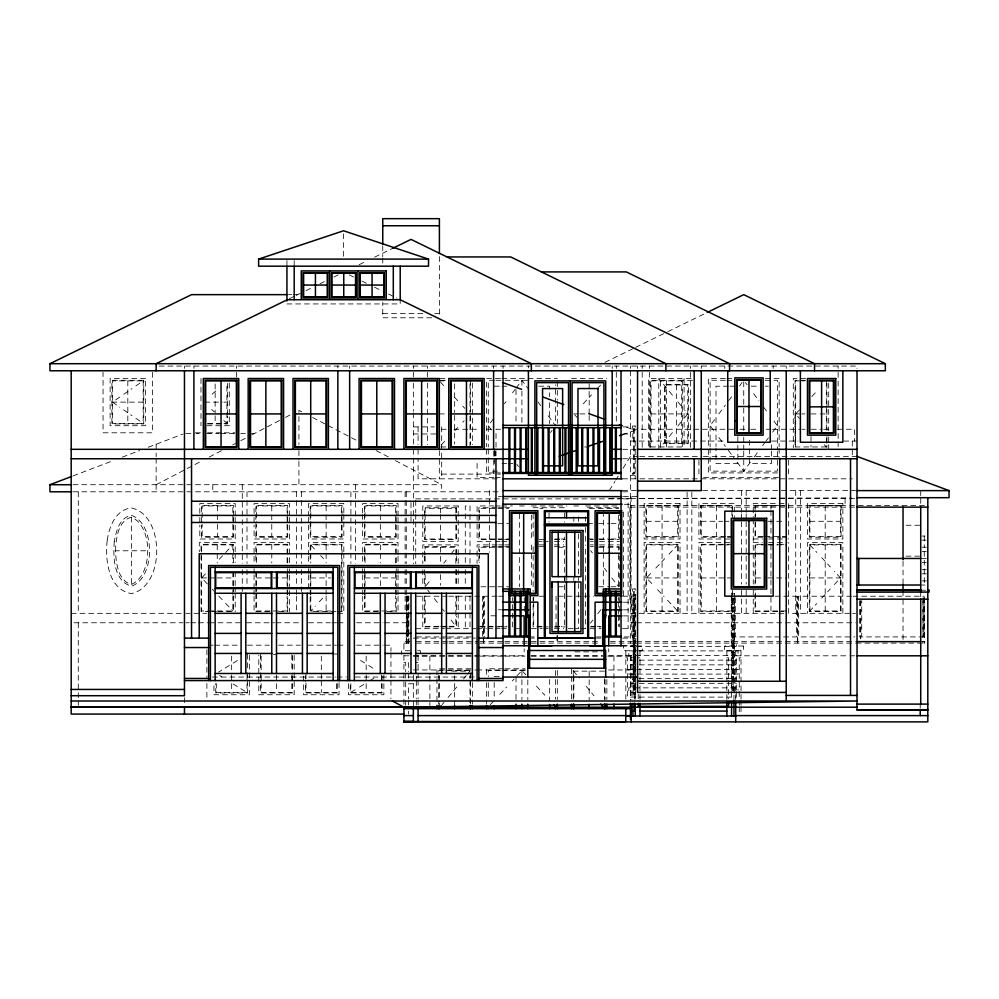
<?xml version="1.0" encoding="UTF-8"?>
<svg xmlns="http://www.w3.org/2000/svg" width="999" height="999" viewBox="0 0 999 999"><rect width="100%" height="100%" fill="white"/><g stroke="black" fill="none" stroke-linecap="round" stroke-linejoin="round"><path stroke-width="0.75" stroke-dasharray="5 3.75" d="M608.728 651.872L608.728 648.826M623.426 595.716L623.488 510.764M115.434 550.786C116.171 538.911 117.645 520.904 131.369 517.22C153.197 525.624 153.197 575.948 131.369 584.365C117.645 580.681 116.171 562.674 115.434 550.786L147.29 550.786M609.228 490.621L614.947 481.406M615.771 480.082L618.219 476.136M623.114 468.244L630.469 456.393L638.224 456.393M493.344 418.843L488.286 425.724L491.658 430.269M504.42 403.796L506.018 401.623M550.486 432.555L552.172 430.269M714.685 419.555L710.114 425.724L714.685 431.88M718.855 413.923L725.361 405.119M728.596 400.749L732.991 394.817M739.535 385.989L742.057 382.567M737.075 462.137L743.743 471.141L750.411 462.137M754.295 456.88L759.715 449.575M762.637 445.629L765.109 442.282M765.946 441.158L768.418 437.812M772.627 432.117L777.372 425.724L772.627 419.318M512.537 392.794L515.147 389.323M516.021 388.161L521.915 380.294L527.822 388.261M590.434 623.164L592.882 620.017M597.789 613.698L600.961 609.59M426.049 585.651L431.381 578.908M443.831 563.111L446.241 560.064M451.048 553.97L455.844 547.889M666.258 440.184L660.564 447.152L660.564 380.294M669.28 436.501L674.337 430.332M677.859 426.024L683.279 419.405M684.864 417.482L687.774 413.923L684.864 410.364M442.145 704.595L444.018 702.334M448.076 697.464L456.755 687.037M463.524 678.92L466.296 675.586M467.232 674.475L470.005 671.141L448.526 671.141M330.731 610.963L310.789 610.963L315.397 605.956M809.889 610.963L809.889 544.892L840.496 544.892L840.496 610.963L809.889 610.963L816.707 603.608M821.702 598.214L830.306 588.923M834.365 584.552L840.496 577.934L834.365 571.303M319.28 601.785L323.501 597.252M583.304 403.733L591.495 394.892M597.577 388.349L600.549 385.152M490.259 704.657L494.193 700.424M499.787 694.392L506.605 687.037M512.287 680.931L514.148 678.92M517.007 675.848L521.915 670.554L525.849 674.787M799.512 409.777L795.666 413.923L799.512 418.494M811.85 396.516L817.269 390.684M668.943 554.22L677.672 544.892L646.478 544.892L646.478 610.963L677.672 610.963L677.672 544.892M207.317 583.94L201.648 577.934L207.317 571.928M219.33 559.203L222.565 555.769M225.599 552.559L232.842 544.892L201.648 544.892L201.648 610.963L207.879 610.963M441.283 444.892L445.204 440.746M454.657 430.756L457.742 427.51M462.774 422.19L464.123 420.754M651.773 583.541L646.478 577.934L651.773 572.34M655.819 568.069L664.747 558.653M212.138 394.205L218.494 388.486M119.768 397.09L112.487 402.122L119.768 407.155M123.801 394.28L132.055 388.574M135.889 385.926L143.169 380.881L143.169 423.364L112.487 423.364L112.487 380.881L143.169 380.881M218.531 672.14L221.84 670.104M225.175 668.056L229.957 665.109M233.154 663.136L237.425 660.514M350.824 683.666L350.824 692.382L355.607 689.447M359.478 687.062L364.26 684.115M370.005 680.581L373.938 678.159M156.144 484.715L202.622 460.514M209.203 457.092L221.753 450.549M232.692 444.855L235.427 443.444M240.821 440.634L246.353 437.749M251.81 434.902L280.095 420.179M285.477 417.382L290.846 414.585M289.323 298.738L294.93 296.004M296.154 295.417L300.374 293.356M305.944 290.634L312.987 287.2M319.955 283.803L325.587 281.056M333.953 276.973L338.186 274.912M359.165 264.685L366.196 261.251M374.575 257.168L392.807 248.276M604.944 362.337L634.402 347.977M635.689 347.34L666.645 332.242M667.819 331.668L708.341 311.913M73.089 475.899L112.4 460.926M122.265 457.167L139.623 450.549M148.177 447.29L183.017 434.028M622.352 434.715L635.189 430.344L623.788 426.223M920.728 590.209L927.809 590.209M630.469 498.414L638.261 498.401M639.81 498.401L851.535 497.914M633.204 693.518L635.564 693.518M288.499 294.643L291.583 294.643M293.119 294.643L297.739 294.643M286.938 303.933L400.212 303.933L400.212 300.886M382.754 313.574L424.088 313.574M434.802 313.574L439.398 313.574M431.743 317.782L382.754 317.782L382.754 302.435M159.128 366.059L857.017 366.059L857.017 368.419M440.047 378.521L447.739 378.521M500.374 378.521L486.525 378.521L486.525 446.615M501.91 378.521L526.535 378.521M528.071 378.521L557.317 378.521M571.478 378.521L606.868 378.521M691.108 378.521L648.688 378.521L648.688 447.777M725.274 378.521L708.341 378.521L708.341 446.615M726.81 378.521L732.966 378.521M765.284 378.521L779.145 378.521L779.145 446.615M805.619 378.521L793.306 378.521L793.306 447.777M440.247 380.294L446.316 380.294M494.405 380.294L488.286 380.294L488.286 446.915M495.929 380.294L503.571 380.294M505.107 380.294L529.557 380.294M692.419 380.294L650.461 380.294L650.461 447.552M725.399 380.294L710.114 380.294L710.114 446.915M726.935 380.294L733.041 380.294M765.147 380.294L777.372 380.294L777.372 449.95M805.694 380.294L795.067 380.294L795.067 447.552M439.323 380.881L446.99 380.881M800.261 380.881L795.666 380.881L795.666 446.953L826.335 446.953L826.335 436.401M801.797 380.881L804.869 380.881M494.193 386.188L500.424 386.188M501.985 386.188L506.668 386.188M538.736 386.188L549.65 386.188L549.65 396.715M728.483 386.188L716.021 386.188L716.021 446.478M730.044 386.188L736.288 386.188M751.198 386.188L759.003 386.188M765.234 386.188L768.356 386.188M111.9 402.122L143.169 402.122M204.82 402.122L222.515 402.122M223.988 402.122L226.935 402.122M439.323 413.923L446.99 413.923M573.838 413.923L578.433 413.923M579.969 413.923L587.637 413.923M651.048 413.923L687.774 413.923M800.261 413.923L795.067 413.923L795.666 446.953M801.797 413.923L804.869 413.923M811.001 413.923L818.668 413.923M820.204 413.923L826.335 413.923M207.767 423.364L222.515 423.364M223.988 423.364L226.935 423.364L226.935 383.916M207.392 423.951L227.522 423.951L227.522 416.158M206.943 425.724L229.295 425.724L229.295 416.583M413.361 426.898L434.315 426.898M623.014 426.898L630.469 426.898M441.683 429.258L446.291 429.258M453.971 429.258L480.069 429.258M486.201 429.258L493.881 429.258M500.586 429.258L496.016 429.258L496.016 457.092M733.666 429.258L632.829 429.258L632.829 441.058M739.859 429.258L749.175 429.258M750.724 429.258L758.478 429.258M766.233 429.258L770.891 429.258M772.439 429.258L800.361 429.258M801.91 429.258L805.019 429.258M811.225 429.258L822.077 429.258M823.638 429.258L831.393 429.258M837.599 429.258L854.657 429.258L854.657 441.058M195.417 432.804L201.486 432.804M207.555 432.804L222.727 432.804M224.238 432.804L234.865 432.804M185.926 433.479L194.718 433.479M196.179 433.479L199.113 433.479M206.818 433.479L219.131 433.479M220.679 433.479L234.54 433.479M240.697 433.479L245.317 433.479M251.486 433.479L254.558 433.479M413.361 433.978L437.812 433.978M622.839 433.978L630.469 433.978M630.469 441.058L725.898 441.058M771.653 441.058L798.051 441.058M843.793 441.058L857.017 441.058M665.209 442.907L687.774 442.907L687.774 384.94L665.209 384.94L665.209 442.907L664.622 413.923M440.859 446.953L446.99 446.953M584.577 446.953L589.173 446.953M622.627 449.313L636.063 449.313M639.785 456.393L701.847 456.393M703.396 456.393L857.017 456.393M622.627 458.753L636.063 458.753M501.985 463.474L506.668 463.474M508.229 463.474L512.899 463.474M497.465 471.141L488.286 471.141L488.286 448.439M494.218 472.914L486.525 472.914L486.525 448.164M495.754 472.914L500.374 472.914M777.597 472.914L708.341 472.914L708.341 448.164M635.189 473.214L632.392 473.214L632.392 474.1L635.189 474.1M441.683 474.1L493.881 474.1L493.881 450.911M497.539 474.1L500.586 474.1M630.469 475.274L635.189 475.274M494.093 477.634L477.085 477.634L477.085 460.214M495.629 477.634L500.274 477.634M703.546 477.634L780.856 477.634M497.115 478.821L418.082 478.821L418.082 458.753M622.539 478.821L636.051 478.821M639.847 478.821L852.297 478.821M73.039 484.715L441.683 484.715L441.683 491.795M622.539 490.621L637.549 490.621M702.672 490.621L855.544 490.621M73.039 491.795L500.974 491.795M622.664 491.795L630.469 491.795M609.228 498.414L634.902 498.414M639.485 498.414L857.017 498.439M415.721 498.876L621.915 498.876M623.463 498.876L628.109 498.876L628.109 628.671M784.04 503.596L753.258 503.596L753.258 517.445M780.818 505.369L755.032 505.369L755.032 517.507M630.469 505.494L634.902 505.494M639.485 505.494L924.974 505.494M494.006 505.956L477.085 505.956L477.085 541.358L494.006 541.358M495.554 505.956L500.162 505.956M501.71 505.956L512.475 505.956M519.555 505.956L524.275 505.956M531.356 505.956L566.758 505.956M573.838 505.956L578.558 505.956M585.639 505.956L619.492 505.956M784.764 505.956L755.619 505.956L755.619 512.087M630.469 507.13L636.375 507.13M639.485 507.13L855.544 507.13M497.052 507.729L478.846 507.729L478.846 539.585L497.052 539.585M498.576 507.729L503.121 507.729M504.645 507.729L510.714 507.729M533.129 507.729L564.984 507.729M587.4 507.729L619.268 507.729L619.268 512.275M494.78 508.316L479.445 508.316L479.445 512.912M497.852 508.316L508.591 508.316M539.847 508.316L542.919 508.316M589.522 508.316L618.668 508.316M646.478 521.291L677.672 521.291M701.261 521.291L722.739 521.291M724.275 521.291L728.883 521.291M767.894 521.291L784.764 521.291M809.889 521.291L840.496 521.291M497.852 523.651L508.591 523.651M587.999 523.651L592.594 523.651M598.726 523.651L609.465 523.651M611.001 523.651L618.668 523.651M906.031 525.249L921.028 525.249M922.202 536.038L924.962 536.038M725.811 536.638L701.261 536.638L701.261 505.956L731.942 505.956L731.942 509.028M727.347 536.638L731.942 536.638M763.286 536.638L755.619 536.638L755.619 521.291M764.822 536.638L786.3 536.638M732.529 537.225L700.674 537.225L700.674 505.369L732.529 505.369L732.529 517.507M762.612 537.225L755.032 537.225L755.032 519.018M768.681 537.225L780.818 537.225M782.329 537.225L786.887 537.225M494.78 538.998L479.445 538.998L479.445 523.651M497.852 538.998L510.114 538.998M555.194 538.998L559.79 538.998M561.326 538.998L564.398 538.998L564.398 534.39M587.999 538.998L592.594 538.998M598.726 538.998L609.465 538.998M611.001 538.998L618.668 538.998L618.668 511.388M729.682 538.998L698.913 538.998L698.913 503.596L734.302 503.596L734.302 517.445M753.258 538.998L762.487 538.998M768.643 538.998L787.112 538.998M498.576 539.585L503.121 539.585M504.645 539.585L510.714 539.585M539.198 539.585L545.267 539.585M554.37 539.585L564.984 539.585M590.434 539.585L593.468 539.585M599.537 539.585L619.268 539.585L619.268 513.798M921.915 540.172L926.036 540.172M495.554 541.358L500.162 541.358M501.71 541.358L507.867 541.358M539.048 541.358L542.132 541.358M543.668 541.358L548.289 541.358M554.445 541.358L563.673 541.358M590.247 541.358L593.331 541.358M599.487 541.358L619.492 541.358M729.682 542.532L698.913 542.532L698.913 613.324M753.258 542.532L762.487 542.532M768.643 542.532L787.112 542.532M732.529 544.305L700.674 544.305L700.674 611.563L732.529 611.563M762.612 544.305L755.032 544.305L755.032 584.04M768.681 544.305L777.784 544.305M779.295 544.305L783.853 544.305M497.09 544.892L477.085 544.892L477.085 563.511M498.626 544.892L503.246 544.892M504.782 544.892L510.939 544.892M539.048 544.892L545.204 544.892M554.445 544.892L563.673 544.892M590.247 544.892L593.331 544.892M599.487 544.892L619.492 544.892M722.739 544.892L701.261 544.892L701.261 610.963L731.942 610.963L731.942 589.947M724.275 544.892L728.883 544.892M766.358 544.892L755.619 544.892L755.619 583.94M767.894 544.892L786.3 544.892M497.052 546.665L478.846 546.665L478.846 554.383M498.576 546.665L503.121 546.665M504.645 546.665L510.714 546.665M539.198 546.665L545.267 546.665M554.37 546.665L564.984 546.665M590.434 546.665L593.468 546.665M599.537 546.665L619.268 546.665L619.268 554.383M494.78 547.252L479.445 547.252L479.445 551.81M497.852 547.252L510.114 547.252M558.266 547.252L564.398 547.252L564.398 626.311L561.326 626.311M598.726 547.252L606.405 547.252M607.929 547.252L618.668 547.252L618.668 551.81M922.202 547.252L926.335 547.252M922.202 551.386L926.335 551.386M906.031 556.156L919.53 556.156M922.202 558.466L926.335 558.466M922.202 562.587L926.335 562.587M922.202 569.667L926.335 569.667M922.202 573.801L926.335 573.801M201.648 577.934L207.879 577.934M209.44 577.934L214.123 577.934M217.245 577.934L232.842 577.934M256.431 577.934L270.242 577.934M273.314 577.934L287.113 577.934M310.789 577.934L330.731 577.934M365.06 577.934L395.666 577.934M646.478 577.934L677.672 577.934M701.261 577.934L725.811 577.934M727.347 577.934L731.942 577.934M755.619 577.934L766.358 577.934M767.894 577.934L786.3 577.934M809.889 577.934L840.496 577.934M922.202 580.881L926.335 580.881M922.202 585.014L924.962 585.014M480.981 586.775L494.78 586.775M497.852 586.775L508.591 586.775M558.266 586.775L564.398 586.775M598.726 586.775L609.465 586.775M611.001 586.775L618.668 586.775L618.668 553.334M731.268 593.856L734.515 593.856M635.864 594.742L632.916 594.742L632.916 643.119M633.204 595.779L635.564 595.779M416.521 596.216L447.165 596.216M448.688 596.216L473.214 596.216M474.725 596.216L479.333 596.216M497.04 596.216L484.615 596.216L484.615 636.925M498.588 596.216L503.246 596.216M538.973 596.216L545.192 596.216M558.266 596.216L593.506 596.216M622.614 596.216L631.805 596.216L631.805 636.925L622.614 636.925M775.062 596.216L796.465 596.216L796.465 636.925L735.326 636.925L735.326 596.216M851.722 596.216L798.676 596.216L798.676 636.925L854.844 636.925M853.283 596.216L857.966 596.216M861.737 596.216L924.375 596.216M633.94 597.864L634.827 597.864L634.827 693.031M633.94 598.438L634.827 598.438M633.204 599.038L635.564 599.038M731.867 598.95L734.228 598.95M732.592 600.212L733.466 600.212M732.592 600.786L733.466 600.786M633.94 601.523L634.827 601.523M633.94 602.097L634.827 602.097M623.413 602.21L629.907 602.21L629.907 504.283L623.726 504.283M732.592 603.871L733.466 603.871M732.592 604.445L733.466 604.445M633.94 605.182L634.827 605.182M633.94 605.756L634.827 605.756M732.567 607.529L733.453 607.529M732.567 608.104L733.453 608.104M633.94 608.841L634.827 608.841M633.94 609.415L634.827 609.415M623.413 609.852L636.251 609.852M209.44 610.963L214.123 610.963M217.245 610.963L232.842 610.963L232.842 595.953M270.242 610.963L256.431 610.963L256.431 592.944M273.314 610.963L287.113 610.963L287.113 595.953M378.833 610.963L365.06 610.963L365.06 592.944M381.893 610.963L395.666 610.963L395.666 595.953M786.3 610.963L755.619 610.963L755.619 589.947M732.592 611.188L733.466 611.188M210.302 611.563L201.049 611.563L201.049 544.305L233.429 544.305L233.429 562.649M211.85 611.563L216.471 611.563M218.007 611.563L233.429 611.563L233.429 593.219M269.505 611.563L255.844 611.563L255.844 593.219M278.596 611.563L287.7 611.563L287.7 596.278M335.989 611.563L310.202 611.563L310.202 596.278M337.5 611.563L342.058 611.563L342.058 544.305L310.202 544.305L310.202 562.649M378.097 611.563L364.473 611.563L364.473 596.278M387.175 611.563L396.253 611.563L396.253 596.278M777.784 611.563L755.032 611.563L755.032 590.159M779.295 611.563L783.853 611.563M732.592 611.763L733.466 611.763M633.94 612.499L634.827 612.499M633.94 613.074L634.827 613.074M71.191 613.324L182.917 613.324M185.876 613.324L190.122 613.324M194.031 613.324L206.768 613.324M337.662 613.324L343.818 613.324L343.818 553.309M630.469 613.324L634.902 613.324M638.861 613.324L787.112 613.324M849.937 613.324L788.661 613.324L788.661 542.532M852.597 613.324L855.544 613.324M732.592 614.847L733.466 614.847M924.1 597.664L924.687 643.119M732.592 615.421L733.466 615.421M623.413 615.896L636.138 615.896M633.94 616.158L634.827 616.158M633.94 616.733L634.827 616.733M732.592 618.506L733.466 618.506M732.592 619.08L733.466 619.08M633.94 619.817L634.827 619.817M633.94 620.391L634.827 620.391M732.592 622.165L733.466 622.165M74.026 622.764L182.917 622.764M186.014 622.764L189.111 622.764M190.672 622.764L196.865 622.764M198.426 622.764L207.73 622.764M209.278 622.764L240.309 622.764M246.516 622.764L274.438 622.764M275.986 622.764L300.799 622.764M308.554 622.764L330.282 622.764M331.83 622.764L336.476 622.764M338.037 622.764L345.791 622.764M356.643 622.764L383.017 622.764M384.565 622.764L406.281 622.764M630.469 622.764L635.127 622.764M636.675 622.764L855.469 622.764M633.94 623.476L634.827 623.476M633.94 624.05L634.827 624.05M732.592 625.824L733.466 625.824M438.973 626.311L425.162 626.311L425.162 595.904M440.509 626.311L455.844 626.311L455.844 595.904M479.445 626.311L494.78 626.311M497.852 626.311L507.055 626.311M536.788 626.311L541.383 626.311M555.194 626.311L559.79 626.311M591.058 626.311L595.666 626.311M597.202 626.311L600.262 626.311M732.592 626.398L733.466 626.398M447.327 626.897L424.575 626.897L424.575 616.096M448.851 626.897L456.431 626.897L456.431 616.096M480.369 626.897L486.438 626.897M487.949 626.897L494.018 626.897M495.541 626.897L500.087 626.897M501.61 626.897L507.679 626.897M542.232 626.897L533.129 626.897L533.129 597.577M543.743 626.897L548.301 626.897M554.37 626.897L564.984 626.897M590.434 626.897L601.061 626.897M633.94 627.135L634.827 627.135M633.94 627.709L634.827 627.709M415.721 628.671L444.355 628.671M445.891 628.671L475.661 628.671M477.085 628.671L486.313 628.671M487.849 628.671L494.006 628.671M495.554 628.671L500.162 628.671M501.71 628.671L506.318 628.671M519.555 628.671L512.475 628.671L512.475 597.639M531.356 628.671L542.132 628.671M543.668 628.671L548.289 628.671M554.445 628.671L563.673 628.671M568.169 628.671L573.838 628.671M575.012 628.671L578.558 628.671L578.558 582.067M581.381 628.671L585.639 628.671L585.639 544.892M590.247 628.671L601.023 628.671M622.452 628.671L630.469 628.671M732.592 629.482L733.466 629.482M732.592 630.057L733.466 630.057M633.94 630.794L634.827 630.794M633.94 631.368L634.827 631.368M732.592 633.141L733.466 633.141M732.592 633.716L733.466 633.716M633.204 634.527L635.564 634.527M731.792 634.527L734.515 634.527M633.94 635.027L634.827 635.027M633.204 635.938L635.564 635.938M731.792 635.938L734.153 635.938M732.592 636.163L733.466 636.163M633.94 636.4L634.827 636.4M416.521 636.925L447.165 636.925M448.688 636.925L473.214 636.925M531.206 636.925L534.315 636.925M596.565 636.925L601.161 636.925M732.592 636.8L733.466 636.75M732.592 637.374L733.466 637.374M413.361 638.111L444.38 638.111M445.929 638.111L475.399 638.111M531.218 638.111L534.328 638.111M596.353 638.111L601.011 638.111M622.714 638.111L630.469 638.111M633.865 638.111L634.827 638.111M633.865 638.686L634.827 638.686M732.592 639.822L733.466 639.822M633.94 640.134L634.827 640.134M732.592 640.459L733.466 640.409M633.94 640.721L634.827 640.721M732.592 641.033L733.466 641.033M410.139 641.645L403.921 641.645L403.921 651.573M416.346 641.645L447.477 641.645M448.938 641.645L478.496 641.645M480.044 641.645L503.309 641.645M504.82 641.645L529.67 641.645M531.206 641.645L601.061 641.645M610.314 641.645L855.469 641.645M922.152 641.645L924.974 641.645M633.94 641.77L634.827 641.77M633.94 642.357L634.827 642.357M403.921 643.119L410.139 643.119M416.346 643.119L447.477 643.119M448.938 643.119L478.496 643.119M480.044 643.119L503.309 643.119M504.82 643.119L529.67 643.119M531.206 643.119L601.061 643.119M610.314 643.119L855.469 643.119M856.193 643.119L924.974 643.119M732.592 643.481L733.466 643.481M633.94 643.868L634.827 643.868M732.592 644.118L733.466 644.068M633.94 644.455L634.827 644.455M732.592 644.692L733.466 644.692M208.441 645.179L213.124 645.179M214.685 645.179L239.635 645.179M247.44 645.179L269.28 645.179M278.634 645.179L300.474 645.179M308.279 645.179L336.351 645.179M337.912 645.179L345.716 645.179M356.631 645.179L383.154 645.179M384.702 645.179L390.946 645.179L390.946 651.311M633.94 645.429L634.827 645.429M622.389 645.766L636.051 645.766M635.089 646.016L623.476 646.016L623.476 650.736L638.573 650.736M636.538 646.016L642.357 646.016L642.357 650.736L639.447 650.736M635.214 646.365L630.556 646.365L630.556 641.645M636.775 646.365L736.3 646.365L736.3 641.645M732.567 647.14L733.453 647.14M633.94 647.602L634.827 647.602M633.94 648.201L634.827 648.201M732.592 648.351L733.466 648.351M633.94 649.088L634.827 649.088M633.94 649.675L634.827 649.675M410.277 650.736L401.561 650.736L401.561 654.283M417.545 650.736L420.442 650.736L420.442 654.283M634.977 650.886L628.783 650.886L628.783 655.606L738.074 655.606L738.074 650.886L636.475 650.886M633.94 651.348L634.827 651.348M732.592 651.435L733.466 651.385M574.887 651.86L601.423 651.872M633.94 651.935L634.827 651.935M732.592 652.01L733.466 652.01M731.867 652.484L734.228 652.484M633.94 652.747L634.827 652.747M731.867 652.946L734.228 652.946M633.94 653.334L634.827 653.334M334.228 654.033L337.262 654.033M633.204 654.27L635.564 654.27M273.426 654.62L276.498 654.62M633.204 654.57L635.564 654.57M732.592 654.457L733.466 654.457M633.94 655.082L634.827 655.082M732.592 655.044L733.466 655.044M403.921 655.806L409.315 655.806M413.361 655.806L525.024 655.806M531.218 655.806L602.559 655.806M608.766 655.806L631.143 655.806M735.714 655.806L848.451 655.806M850.012 655.806L854.694 655.806M731.867 656.081L734.228 656.081M413.361 656.106L447.49 656.106M448.601 656.106L478.496 656.106M480.044 656.106L503.309 656.106M504.757 656.106L525.037 656.106M531.231 656.106L602.559 656.106M607.717 656.106L630.469 656.106M731.867 657.305L734.228 657.305L734.302 590.247M633.204 657.392L635.564 657.392M625.836 657.817L627.597 657.817L627.597 699.15M638.224 657.817L639.997 657.817M726.86 657.817L728.633 657.817L728.633 679.058M741.021 657.817L739.26 657.817L739.26 689.959M732.592 658.116L733.466 658.116M732.592 658.703L733.466 658.703M633.94 658.816L634.827 658.816M633.94 659.402L634.827 659.402M630.556 660.139L736.3 660.139M732.592 661.775L733.466 661.775M732.592 662.362L733.466 662.362M403.921 662.537L405.694 662.537L405.694 671.665M416.321 662.537L418.082 662.537M633.94 662.549L634.827 662.549M633.94 663.136L634.827 663.136M630.556 664.859L736.3 664.859M732.592 665.434L733.466 665.434M732.592 666.021L733.466 666.021M633.94 666.283L634.827 666.283M633.94 666.882L634.827 666.882M470.829 668.781L436.963 668.781L436.963 705.606M503.446 668.781L486.525 668.781L486.525 676.46M504.994 668.781L524.999 668.781M632.916 668.98L634.677 668.98L634.677 675.187M732.592 669.093L733.466 669.093M732.592 669.68L733.466 669.68M413.524 669.967L475.949 669.967M476.948 669.967L525.899 669.967M608.616 669.967L630.469 669.967M633.94 670.029L634.827 670.029M500.524 670.554L488.286 670.554L488.286 676.585M502.047 670.554L524.975 670.554M633.94 670.616L634.827 670.616M604.507 671.141L573.838 671.141L573.838 699.4M732.592 672.752L733.466 672.752M732.592 673.338L733.466 673.338M633.94 673.763L634.827 673.763M633.94 674.35L634.827 674.35M494.193 676.448L500.424 676.448M732.592 676.41L733.466 676.41M212.437 677.047L335.489 677.047M337.05 677.047L346.391 677.047M355.407 677.047L475.624 677.047M732.592 676.997L733.466 676.997M638.948 678.621L736.3 678.621M633.94 681.231L634.827 681.231M633.94 681.817L634.827 681.817M630.556 683.341L736.3 683.341M413.361 683.753L408.641 683.753L408.641 698.938M732.592 683.728L733.466 683.728M732.592 684.315L733.466 684.315M633.94 684.964L634.827 684.964M633.94 685.564L634.827 685.564M732.592 687.387L733.466 687.387M732.592 687.974L733.466 687.974M633.94 688.711L634.827 688.711M633.94 689.298L634.827 689.298M247.003 683.666L247.003 692.382L216.321 692.382L216.321 683.666M350.824 692.382L381.506 692.382L381.506 683.666M633.94 692.444L634.827 692.444M635.826 692.582L628.783 692.582L628.783 687.861L738.074 687.861L738.074 690.222M633.204 692.881L635.564 692.881M633.204 693.793L635.564 693.793M630.556 697.115L736.3 697.115M498.451 496.528L501.51 496.528M623.351 496.64L637.549 496.653M498.451 609.752L501.51 609.765M490.871 615.796L496.953 615.809M349.35 274.925L353.546 276.973M361.95 281.081L367.557 283.803M374.55 287.225L381.556 290.634M388.549 294.043L396.953 298.152M301.673 411.813L298.913 410.377L298.913 415.022M312.637 417.532L356.83 440.534M376.136 450.586L388.549 457.043M395.442 460.639L441.683 484.715M632.28 679.27L634.565 680.581M240.759 688.723L247.003 692.382M360.489 660.414L364.498 662.911M368.681 665.521L373.938 668.793M219.63 675.574L221.84 676.947M233.154 683.99L237.425 686.65M123.564 409.79L132.055 415.671M135.889 418.319L143.169 423.364M223.826 420.529L226.935 423.364M211.626 409.503L214.261 411.9M824.25 444.73L826.335 446.878M657.592 589.71L664.073 596.565M667.544 600.249L677.672 610.963M212.387 589.31L214.41 591.458M218.781 596.091L222.565 600.087M225.599 603.296L232.842 610.963M311.064 545.354L316.296 550.961M320.629 555.606L323.501 558.678M454.657 397.427L457.742 400.724M462.774 406.143L464.835 408.366M809.889 544.892L816.907 552.472M821.702 557.642L830.319 566.945M574.712 414.872L577.372 417.719M536.426 686.176L544.855 695.254M440.334 381.98L444.38 386.363M573.251 670.853L579.345 677.984M666.633 388.112L658.791 378.521L658.791 449.313M669.243 391.296L674.288 397.465M677.859 401.823L683.279 408.441M586.126 686.176L593.968 695.766M427.797 590.147L429.545 592.407M434.315 598.513L438.486 603.871M442.432 608.928L444.33 611.376M590.646 550.661L592.407 552.934M604.383 568.369L606.83 571.515M611.8 577.922L618.668 586.775M451.048 619.992L455.844 626.311M745.429 382.567L747.115 384.852M753.621 393.631L758.89 400.749M763.461 406.93L767.594 412.512M718.855 437.525L725.361 446.316M728.296 450.274L734.59 458.778M537.974 401.973L540.671 405.619M548.176 415.759L555.544 425.724L555.544 384.84M516.858 464.31L518.543 466.595M924.4 597.664L924.687 614.947M924.275 536.038L924.275 547.252M924.275 551.386L924.275 585.014M924.375 614.947L924.375 643.119M924.087 600.736L923.863 636.925L923.863 597.727M923.026 597.727L923.026 643.119M922.876 600.736L922.876 636.925L861.737 636.925L861.737 600.736M920.728 490.621L920.728 496.278M920.728 498.414L920.728 505.494M920.728 592.095L920.728 596.79M920.216 704.882L920.216 707.941M903.034 561.251L903.034 583.728M903.034 590.796L903.034 640.097M860.813 600.761L860.813 638.623M860.451 600.761L860.451 638.623M859.527 600.736L859.527 636.925M852.297 441.058L852.297 457.667M845.067 498.439L845.067 505.519M842.856 613.324L842.856 542.532L807.529 542.532L807.529 613.324M838.136 366.059L838.136 368.419M838.136 372.315L838.136 440.084M838.136 441.62L838.136 447.777M828.695 383.141L828.695 430.856M828.695 437L828.695 443.156M828.695 444.705L828.695 449.313M826.922 383.516L826.922 430.332M826.922 436.563L826.922 447.49M826.335 381.019L826.335 430.407M825.199 505.956L825.199 536.638M825.199 544.892L825.199 610.963M811.001 436.451L811.001 446.953M800.449 490.621L800.449 613.324M797.751 643.119L797.751 596.216L797.377 643.119M795.728 490.621L795.728 613.324M788.586 460.214L788.586 477.634M788.661 503.596L788.661 538.998M786.225 366.059L786.225 368.419M779.145 448.164L779.145 457.442M777.372 451.461L777.372 471.141L710.114 471.141L710.114 448.439M773.164 366.059L773.164 368.419M771.478 444.93L771.478 449.562M771.478 451.111L771.478 463.474L749.637 463.474L749.637 436.65M770.953 505.956L770.953 509.028M770.953 510.551L770.953 536.638M770.953 544.892L770.953 610.963M755.619 513.623L755.619 516.695M753.258 518.981L753.258 551.76M753.258 553.309L753.258 584.09M753.258 590.247L753.258 613.324M746.178 490.621L746.178 512.425M746.178 513.986L746.178 520.217M746.178 521.778L746.178 554.495M746.178 556.056L746.178 584.103M746.178 590.334L746.178 613.324M743.743 381.83L743.743 431.106M743.743 437.275L743.743 443.431M743.743 444.967L743.743 449.587M743.743 451.123L743.743 471.141M741.383 490.621L741.383 512.425M741.383 513.986L741.383 520.217M741.383 521.778L741.383 554.495M741.383 556.056L741.383 584.103M741.383 590.334L741.383 613.324M741.021 650.736L741.021 699.15M741.021 700.449L741.021 705.269M741.021 706.655L741.021 714.447M739.26 691.495L739.26 699.15M739.26 700.674L739.26 705.269M739.26 706.793L739.26 714.447M737.849 436.65L737.849 463.474L716.021 463.474L716.021 448.027M736.3 689.959L736.3 657.817L731.58 657.817L731.58 689.959M736.3 691.495L736.3 699.475M735.714 650.886L735.714 701.835M734.515 598.376L734.515 641.645M734.153 634.527L734.153 692.107M733.94 660.139L733.94 699.7M733.466 598.076L733.466 691.046M732.529 590.159L732.592 691.046M731.942 510.551L731.942 516.695M731.867 597.727L731.792 692.107M731.58 691.495L731.58 699.15M731.268 595.404L731.268 643.119M728.633 680.569L728.633 698.776M726.86 650.736L726.86 699.475M724.787 366.059L724.787 368.419M716.608 505.956L716.608 536.638M716.608 544.892L716.608 610.963M701.261 366.059L701.261 368.419M698.913 460.214L698.913 477.634M691.832 492.17L691.832 613.324M690.571 366.059L690.571 368.419M690.571 372.315L690.571 447.777M687.112 492.17L687.112 613.324M684.09 378.521L684.09 447.777M682.317 380.294L682.317 447.552M680.032 613.324L680.032 542.532L644.118 542.532L644.118 613.324M676.485 384.94L676.485 442.907M666.383 380.881L666.383 446.953M662.075 505.956L662.075 536.638M662.075 544.892L662.075 610.963M649.35 366.059L649.35 368.419M649.35 372.315L649.35 447.777M642.195 366.059L642.195 368.419M642.195 372.315L642.195 447.777M639.997 650.736L639.997 699.475M638.224 694.218L638.224 698.776M637.549 366.059L637.549 368.419M635.564 594.742L635.564 694.293L633.204 694.293L633.204 594.742M635.189 441.058L635.189 478.821M635.277 699.15L635.277 657.817L630.556 657.817L630.556 699.475M634.677 676.735L634.677 700.012M634.303 428.371L634.303 473.214M634.303 591.308L634.303 636.138M633.94 597.614L633.94 693.031M633.865 637.861L633.865 675.986M633.416 428.371L633.416 473.214M633.416 591.308L633.279 636.138M632.916 664.859L632.916 700.012M631.056 496.64L631.056 609.852M631.143 655.606L631.143 699.475M630.469 366.059L630.469 368.419M630.469 370.779L630.469 643.119M630.469 655.806L630.469 700.037M625.836 650.736L625.836 699.15M619.268 555.919L619.268 586.775M619.268 597.577L619.268 626.897M618.668 597.427L618.668 600.461M618.668 601.985L618.668 608.066M618.668 609.577L618.668 614.148M618.668 615.659L618.668 626.311M616.308 366.059L616.308 368.419M616.308 372.315L616.308 423.139M613.948 656.106L613.948 699.4M612.187 366.059L612.187 368.419M606.868 679.52L606.868 699.475M605.107 679.707L605.107 699.525M604.507 678.646L604.507 699.675M603.334 511.388L603.334 538.998M603.334 547.252L603.334 551.81M603.334 553.334L603.334 586.775M589.173 383.891L589.173 389.897M589.173 391.396L589.173 413.923M589.173 415.422L589.173 422.927M589.173 671.141L589.173 678.358M589.173 679.807L589.173 700.024M585.639 516.733L585.639 521.341M585.639 527.497L585.639 541.358M578.558 516.833L578.558 521.49M578.558 533.916L578.558 580.519M573.838 516.833L573.838 521.49M573.838 577.41L573.838 580.519M573.251 670.554L573.251 675.386M573.251 676.91L573.251 699.6M571.478 668.781L571.478 674.924M571.478 676.46L571.478 699.475M566.758 577.472L566.758 580.569M564.984 577.522L564.984 580.606M564.398 512.912L564.398 522.115M557.317 381.618L557.317 400.187M557.317 401.735L557.317 423.401M557.355 635.589L557.355 643.119M557.317 670.317L557.317 677.996M557.317 679.52L557.317 699.475M556.98 635.589L556.98 643.119M556.056 596.216L556.056 629.382M555.544 670.554L555.544 678.096M555.544 679.607L555.544 699.225M549.65 402.722L549.65 423.551M549.65 679.445L549.65 700.424M549.063 512.912L549.063 522.115M533.716 597.427L533.716 600.461M533.716 601.985L533.716 626.311M533.129 513.798L533.129 539.585M533.129 546.665L533.129 591.408M531.356 515.184L531.356 541.358M531.356 544.892L531.356 586.775M528.409 366.059L528.409 367.907M527.822 679.932L527.822 699.6M524.275 597.602L524.275 614.685M524.15 648.788L524.15 651.81M521.915 380.294L521.915 389.535M521.915 391.071L521.915 423.414M521.915 670.554L521.915 678.184M521.915 679.707L521.915 699.525M519.555 513.723L519.555 586.725M516.021 389.685L516.021 423.376M516.021 676.91L516.021 699.6M503.034 366.059L503.034 368.419M495.129 450.936L495.129 457.13M494.767 450.936L494.767 457.13M494.193 450.074L494.193 463.474M494.193 682.442L494.193 698.925M493.606 366.059L493.606 368.419M489.348 490.472L489.348 552.36M488.286 682.629L488.286 699.225M486.525 682.592L486.525 704.083M483.691 643.119L483.691 596.216L483.329 643.119M482.405 596.216L482.38 636.925M479.445 514.448L479.445 520.591M479.445 553.334L479.445 562.449M478.846 555.919L478.846 563.636M472.365 383.141L472.365 444.705M472.365 682.592L472.365 704.083M470.591 380.294L470.591 412.387M470.591 415.447L470.591 444.493M470.591 704.108L470.591 670.554L438.736 670.554L438.736 704.108M470.005 383.891L470.005 413.923M470.005 416.084L470.005 446.953M470.005 563.424L470.005 505.956L465.284 505.956L465.284 563.424M470.005 596.041L470.005 611.575M470.005 613.136L470.005 628.671M470.005 675.649L470.005 678.646M470.005 680.157L470.005 704.183M465.284 569.642L465.284 585.177M465.284 596.041L465.284 611.575M465.284 613.136L465.284 628.671M458.204 563.511L458.204 544.892L422.802 544.892L422.802 563.511M458.204 569.717L458.204 585.227M458.204 596.091L458.204 611.6M458.204 613.149L458.204 628.671M456.431 554.383L456.431 546.665L424.575 546.665L424.575 554.383M456.431 555.919L456.431 563.636M456.431 569.805L456.431 585.239M456.431 596.041L456.431 614.547M455.844 512.912L455.844 508.316L425.162 508.316L425.162 512.912M455.844 514.448L455.844 520.591M455.844 525.187L455.844 538.998L425.162 538.998L425.162 525.187M455.844 563.436L455.844 547.252L425.162 547.252L425.162 554.857M455.844 569.667L455.844 586.775M454.657 383.891L454.657 412.425M454.657 415.447L454.657 444.006M454.657 675.749L454.657 681.88M454.657 683.416L454.657 705.744M441.683 426.898L441.683 478.821M440.509 508.316L440.509 512.912M440.509 514.448L440.509 520.591M440.509 525.187L440.509 538.998M440.509 547.252L440.509 554.857M440.509 556.368L440.509 562.449M440.509 574.612L440.509 585.264M439.398 256.568L439.398 317.782M439.323 450.661L439.323 478.821M439.323 675.749L439.323 681.88M439.323 683.416L439.323 701.835M439.323 703.371L439.323 707.979M429.882 656.106L429.882 674.662M429.882 676.198L429.882 708.678M427.522 366.059L427.522 368.419M427.522 372.315L427.522 376.935M427.522 383.104L427.522 444.692M425.162 514.448L425.162 520.591M425.162 556.368L425.162 562.449M425.162 574.612L425.162 586.775M424.575 555.919L424.575 563.636M424.575 569.805L424.575 585.239M424.575 596.041L424.575 614.547M422.802 569.717L422.802 585.227M422.802 596.091L422.802 611.6M422.802 613.149L422.802 628.671M418.082 426.898L418.082 444.717M418.082 449.313L418.082 457.405M418.082 655.456L418.082 679.22M418.082 680.132L418.082 698.925M418.082 700.187L418.082 704.994M416.321 676.186L416.321 679.22M416.321 680.731L416.321 698.925M416.321 700.449L416.321 704.994M415.721 500.424L415.721 512.787M415.721 514.323L415.721 520.504M415.721 522.052L415.721 551.411M415.721 552.959L415.721 563.773M413.361 366.059L413.361 368.419M413.361 372.34L413.361 377.01M413.361 383.254L413.361 411.313M413.361 412.874L413.361 447.789M413.361 449.313L413.361 563.823M413.361 675.024L413.361 706.231M411.001 502.647L411.001 515.397M411.001 516.808L411.001 521.053M408.866 643.119L408.866 596.216L406.431 596.216L406.431 611.363M408.641 596.216L408.641 611.363M408.641 612.874L408.641 643.119M408.641 662.537L408.641 671.628M408.641 673.151L408.641 679.208M408.641 700.461L408.641 705.007M408.641 711.088L408.641 714.123M407.879 596.216L407.879 614.31M407.879 615.821L407.879 636.925L407.642 615.821M407.642 596.216L407.642 614.31M407.018 596.216L407.018 611.363M407.018 612.874L407.018 643.119M406.793 596.216L406.793 611.363M406.793 612.874L406.793 643.119M406.431 612.874L406.431 643.119M406.281 491.795L406.281 563.473M406.281 569.705L406.281 588.399M406.281 589.959L406.281 594.63M406.281 596.191L406.281 613.324M406.281 616.021L406.281 634.39M406.281 635.839L406.281 643.119M405.694 673.189L405.694 699.05M405.694 700.574L405.694 705.144M405.107 491.795L405.107 563.473M405.107 569.705L405.107 588.399M405.107 589.959L405.107 594.63M405.107 596.191L405.107 613.324M403.921 655.456L403.921 708.678M398.027 515.909L398.027 503.596L362.625 503.596L362.625 512.824M398.027 517.445L398.027 523.601M398.027 525.137L398.027 538.998L362.625 538.998L362.625 522.065M398.027 554.845L398.027 542.532L362.699 542.532L362.699 554.845M398.027 556.381L398.027 562.537M398.027 568.693L398.027 573.314M398.027 574.85L398.027 588.698M398.027 590.247L398.027 594.855M398.027 596.403L398.027 613.324M396.253 515.984L396.253 505.369L364.398 505.369L364.398 512.949M396.253 517.507L396.253 523.563M396.253 525.087L396.253 537.225L364.398 537.225L364.398 522.052M396.253 562.649L396.253 544.305L364.473 544.305L364.473 562.649M396.253 568.756L396.253 573.339M396.253 574.875L396.253 588.636M396.253 590.159L396.253 594.742M395.666 521.291L395.666 505.956L364.985 505.956L364.985 521.291M395.666 524.363L395.666 536.638L364.985 536.638L364.985 524.363M395.666 562.912L395.666 544.892L365.06 544.892L365.06 562.912M395.666 571.928L395.666 588.436M395.666 589.947L395.666 594.442M390.946 652.834L390.946 671.203M390.946 672.739L390.946 678.858M390.946 680.394L390.946 698.763M383.866 675.024L383.866 694.742L348.476 694.742L348.476 682.604M382.754 245.779L382.754 256.618M382.754 258.104L382.754 264.348M382.093 675.836L382.093 682.067M382.093 683.628L382.093 692.969L350.237 692.969L350.237 683.628M381.506 674.962L381.506 682.217M380.332 505.956L380.332 521.291M380.332 524.363L380.332 536.638M380.369 544.892L380.369 562.912M380.369 571.928L380.369 588.436M366.171 656.081L366.171 672.052M366.171 674.962L366.171 682.217M366.171 683.666L366.171 692.382M365.06 571.928L365.06 585.439M365.06 586.937L365.06 591.445M364.398 514.473L364.398 520.529M364.473 568.756L364.473 573.339M364.473 574.875L364.473 588.636M364.473 590.159L364.473 594.742M362.699 556.381L362.699 562.537M362.699 568.693L362.699 573.314M362.699 574.85L362.699 588.698M362.699 590.247L362.699 594.855M362.699 596.403L362.699 611.788M362.625 514.373L362.625 520.529M355.619 484.715L355.619 563.473M350.899 491.795L350.899 563.473M349.65 366.059L349.65 368.419M343.818 512.824L343.818 503.596L308.429 503.596L308.429 515.909M343.818 514.373L343.818 520.529M343.818 522.065L343.818 538.998L308.429 538.998L308.429 525.137M343.818 551.76L343.818 542.532L308.429 542.532L308.429 554.845M343.569 233.766L343.569 259.103M342.058 515.984L342.058 505.369L310.202 505.369L310.202 512.949M342.058 517.507L342.058 523.563M342.058 525.087L342.058 537.225L310.202 537.225L310.202 522.052M341.458 521.291L341.458 505.956L310.789 505.956L310.789 536.638L341.458 536.638L341.458 524.363M341.458 610.963L341.458 544.892L310.789 544.892L310.789 562.912M339.036 682.604L339.036 694.742L303.634 694.742L303.634 675.024M337.849 366.059L337.849 367.907M337.262 683.628L337.262 692.969L305.407 692.969L305.407 680.506M336.675 683.666L336.675 692.382L305.994 692.382L305.994 680.769M326.124 505.956L326.124 536.638M326.124 544.892L326.124 562.912M326.124 571.928L326.124 588.436M326.124 589.947L326.124 594.442M326.124 595.953L326.124 610.963M321.328 656.081L321.328 672.052M321.328 673.501L321.328 679.308M321.328 680.769L321.328 692.382M310.789 571.928L310.789 588.436M310.789 589.947L310.789 594.442M310.789 595.953L310.789 610.963M310.202 514.473L310.202 520.529M310.202 568.756L310.202 573.339M310.202 574.875L310.202 588.636M310.202 590.159L310.202 594.742M308.429 517.445L308.429 523.601M308.429 556.381L308.429 562.537M308.429 568.693L308.429 573.314M308.429 574.85L308.429 588.698M305.994 673.501L305.994 679.308M305.407 675.836L305.407 678.958M301.348 491.795L301.348 563.473M301.348 569.705L301.348 585.277M301.348 586.838L301.348 591.508M298.913 416.571L298.913 444.455M298.913 450.649L298.913 459.94M298.913 461.488L298.913 484.715M296.553 491.795L296.553 563.473M296.553 569.705L296.553 588.399M296.553 589.959L296.553 594.63M296.553 596.191L296.553 613.324M294.193 260.514L294.193 264.76M294.193 655.294L294.193 694.742L258.791 694.742L258.791 655.294M292.42 655.594L292.42 674.288M292.42 675.836L292.42 682.067M292.42 683.628L292.42 692.969L260.564 692.969L260.564 680.506M291.833 654.62L291.833 672.052M291.833 674.962L291.833 682.217M291.833 683.666L291.833 692.382L261.151 692.382L261.151 683.666M289.473 515.909L289.473 503.596L254.071 503.596L254.071 515.909M289.473 517.445L289.473 523.601M289.473 525.137L289.473 538.998L254.071 538.998L254.071 525.137M289.473 562.712L289.473 542.532L254.071 542.532L254.071 554.845M289.473 568.918L289.473 573.576M289.473 575.124L289.473 589.098M289.473 590.659L289.473 611.838M287.7 515.984L287.7 505.369L255.844 505.369L255.844 512.949M287.7 517.507L287.7 523.563M287.7 525.087L287.7 537.225L255.844 537.225L255.844 522.052M287.7 562.649L287.7 544.305L255.844 544.305L255.844 562.649M287.7 568.756L287.7 573.339M287.7 574.875L287.7 588.636M287.7 590.159L287.7 594.742M286.938 260.514L286.938 264.76M287.113 521.291L287.113 505.956L256.431 505.956L256.431 521.291M287.113 524.363L287.113 536.638L256.431 536.638L256.431 524.363M287.113 562.912L287.113 544.892L256.431 544.892L256.431 562.912M287.113 571.928L287.113 588.436M287.113 589.947L287.113 594.442M276.498 674.962L276.498 682.217M276.498 683.666L276.498 692.382M271.778 505.956L271.778 521.291M271.778 524.363L271.778 536.638M271.778 544.305L271.778 562.912M261.151 656.081L261.151 672.052M261.151 674.962L261.151 682.217M260.564 654.033L260.564 671.166M260.564 672.727L260.564 678.958M256.431 571.928L256.431 585.439M256.431 586.937L256.431 591.445M255.844 514.473L255.844 520.529M255.844 571.815L255.844 585.576M255.844 587.1L255.844 591.683M254.071 517.445L254.071 523.601M254.071 556.381L254.071 562.537M254.071 568.693L254.071 573.314M254.071 574.85L254.071 588.698M254.071 590.247L254.071 594.855M254.071 596.403L254.071 613.324M249.363 655.294L249.363 694.742L213.961 694.742L213.961 682.604M247.59 654.033L247.59 671.166M247.59 672.727L247.59 678.958M247.59 680.506L247.59 692.969L215.734 692.969L215.734 683.628M247.003 491.795L247.003 563.473M247.003 569.705L247.003 588.399M247.003 674.962L247.003 682.217M242.282 484.715L242.282 563.473M242.282 569.705L242.282 585.277M242.282 586.838L242.282 591.508M236.376 366.059L236.376 368.419M236.376 372.327L236.376 376.985M235.202 515.909L235.202 503.596L199.8 503.596L199.8 515.909M235.202 517.445L235.202 523.601M235.202 525.137L235.202 538.998L199.8 538.998L199.8 525.137M235.202 551.76L235.202 542.532L199.288 542.532L199.288 551.76M235.202 553.309L235.202 562.537M235.202 571.778L235.202 585.626M235.202 587.162L235.202 591.783M235.202 593.319L235.202 611.788M233.429 515.984L233.429 505.369L201.573 505.369L201.573 515.984M233.429 517.507L233.429 523.563M233.429 525.087L233.429 537.225L201.573 537.225L201.573 525.087M233.429 571.815L233.429 585.576M233.429 587.1L233.429 591.683M232.842 521.291L232.842 505.956L202.16 505.956L202.16 521.291M232.842 524.363L232.842 536.638L202.16 536.638L202.16 524.363M232.842 544.892L232.842 562.912M232.842 571.928L232.842 588.436M232.842 589.947L232.842 594.442M231.656 656.081L231.656 672.052M231.656 674.962L231.656 682.217M231.656 683.666L231.656 692.382M229.295 383.092L229.295 415.06M227.522 383.416L227.522 414.597M217.495 505.956L217.495 521.291M217.495 524.363L217.495 536.638M217.245 544.892L217.245 562.912M215.135 383.916L215.135 412.699M215.135 415.746L215.135 423.364M212.775 484.715L212.775 491.795M206.88 649.775L206.88 677.334M206.88 683.453L206.88 698.763M201.573 517.507L201.573 523.563M200.974 378.521L200.974 425.724M199.8 517.445L199.8 523.601M193.906 366.059L193.906 368.419M184.465 366.059L184.465 368.419M184.465 697.639L184.465 707.005M156.144 444.268L156.144 456.705M156.144 458.266L156.144 491.795M152.597 372.327L152.597 432.804L103.047 432.804L103.047 372.327M131.369 517.22L131.369 584.365M127.822 380.881L127.822 423.364M78.272 491.795L78.272 613.324M78.272 622.764L78.272 705.444M107.155 540.659C105.07 559.915 108.217 589.398 131.369 593.606C165.16 586.538 165.16 515.047 131.369 507.979C115.509 509.602 109.103 526.985 107.155 540.659M114.273 541.633C113.074 556.93 113.574 581.043 131.369 586.188C155.582 578.196 155.582 523.389 131.369 515.397C119.468 517.382 116.084 531.53 114.273 541.633M145.529 378.521L110.127 378.521L110.127 425.724L145.529 425.724L145.529 378.521M143.756 380.294L111.9 380.294L111.9 423.951L143.756 423.951L143.756 380.294M681.73 380.881L651.048 380.881L651.048 446.953L681.73 446.953L681.73 380.881M688.361 384.353L664.622 384.353L664.622 443.494L688.361 443.494L688.361 384.353M635.189 426.011L632.542 426.011L632.542 428.371L635.189 428.371L635.189 426.011M680.032 503.596L644.118 503.596L644.118 538.998L680.032 538.998L680.032 503.596M842.856 503.596L807.529 503.596L807.529 538.998L842.856 538.998L842.856 503.596M678.259 505.369L645.878 505.369L645.878 537.225L678.259 537.225L678.259 505.369M841.083 505.369L809.302 505.369L809.302 537.225L841.083 537.225L841.083 505.369M458.204 505.956L422.802 505.956L422.802 541.358L458.204 541.358L458.204 505.956M677.672 505.956L646.478 505.956L646.478 536.638L677.672 536.638L677.672 505.956M840.496 505.956L809.889 505.956L809.889 536.638L840.496 536.638L840.496 505.956M456.431 507.729L424.575 507.729L424.575 539.585L456.431 539.585L456.431 507.729M678.259 544.305L645.878 544.305L645.878 611.563L678.259 611.563L678.259 544.305M841.083 544.305L809.302 544.305L809.302 611.563L841.083 611.563L841.083 544.305M635.189 588.948L632.542 588.948L632.542 591.308L635.189 591.308L635.189 588.948M635.189 636.138L632.392 636.138L632.392 637.025L635.189 637.025L635.189 636.138M743.381 646.016L724.5 646.016L724.5 650.736L743.381 650.736L743.381 646.016M733.453 647.727L732.567 647.727L733.466 647.777M635.564 656.618L633.204 656.618L635.564 656.693M738.074 669.38L628.783 669.38L628.783 674.1L738.074 674.1L738.074 669.38"/><path stroke-width="1.5" d="M523.626 593.868L523.688 513.049M551.985 587.187L551.985 581.942L580.981 581.967L580.943 631.643L551.985 631.618L551.985 581.942M574.7 631.643L574.737 581.967M545.217 638.136L545.217 525.749L587.787 525.786L587.699 638.174L537.849 638.136L588.586 638.174L588.673 510.739L544.343 510.701L544.343 638.136M595.042 645.766L595.079 602.185L621.927 602.21M608.741 645.766L608.753 615.896L621.952 615.896M441.208 705.719L438.736 708.678L438.736 705.631M707.292 312.425L743.743 294.643L885.339 363.698L885.339 370.779L49.95 370.779L49.95 363.698L191.546 294.643L286.963 294.643M287.749 299.513L156.144 363.698L156.144 370.779M392.794 248.276L411.001 239.398L665.871 363.698L665.871 370.779M71.666 491.795L49.95 491.795L49.95 484.715L71.641 476.448M559.19 456.181L575.199 450.736M588.711 446.153L603.821 441.009M619.505 435.676L622.352 434.715M258.616 259.103L343.569 230.781L428.521 259.103L428.521 266.184L258.616 266.184L258.616 259.103L428.521 259.103M857.017 592.157L928.995 592.095L928.995 590.322L927.809 590.209M857.017 370.779L857.017 709.927L927.809 709.69M382.754 225.749L439.398 225.749M446.99 256.943L510.714 256.943L729.582 363.698L729.582 370.779M541.383 271.915L626.336 271.915L814.535 363.698L814.535 370.779M303.634 285.065L327.235 285.065M331.955 285.065L355.544 285.065M360.264 285.065L383.866 285.065M287.287 299.737L400.212 299.737L400.212 266.184M49.95 363.698L885.339 363.698M737.187 406.506L760.776 406.506M809.814 406.843L833.416 406.843M205.694 413.923L236.376 413.923M250.537 413.923L281.219 413.923M294.78 413.923L326.049 413.923M361.451 413.923L392.132 413.923M406.281 413.923L436.963 413.923M450.537 413.923L481.805 413.923M503.034 425.337L621.028 425.337M503.034 427.697L621.028 427.697M71.191 449.313L528.409 449.313M612.187 449.313L621.141 449.313M637.549 449.313L857.017 449.313M71.191 458.753L528.409 458.753M612.187 458.753L621.141 458.753M637.549 458.753L857.017 458.753M542.569 465.834L562.624 465.834L562.624 388.549L542.569 388.549L542.569 472.539M503.034 472.539L621.028 472.539M503.034 473.426L621.028 473.426M503.034 478.821L622.09 478.821M637.549 481.181L701.261 481.181M49.95 484.715L71.191 484.715M503.034 490.621L622.09 490.621M637.549 490.621L701.261 490.621L701.261 370.779M857.017 490.621L949.05 490.621L949.05 497.689L857.017 497.689M191.546 501.236L495.966 501.236M857.017 507.13L927.809 507.13M191.546 515.397L495.966 515.397M545.217 517.782L587.787 517.782M191.546 522.477L495.966 522.477M511.888 553.159L535.489 553.159M597.439 553.234L621.091 553.234M733.641 553.658L764.322 553.658M857.017 558.466L920.728 558.466M215.135 572.027L333.129 572.027M354.37 572.027L472.365 572.027M857.017 585.014L920.728 585.014M215.135 588.548L333.129 588.548M354.37 588.548L472.365 588.548M503.034 588.948L530.182 588.948L530.207 645.766L551.985 645.791M621.028 588.948L603.334 588.948L603.334 617.469L605.694 617.469L605.694 588.96M857.017 589.934L920.728 589.934M857.017 590.384L920.728 590.384M927.809 590.322L928.995 590.322M503.034 591.308L528.658 591.308M603.334 591.308L621.028 591.308M215.135 593.269L333.129 593.269M354.37 593.269L472.365 593.269M857.017 599.163L927.809 599.163M215.135 613.324L241.096 613.324M245.816 613.324L271.778 613.324M276.498 613.324L302.447 613.324M307.168 613.324L333.129 613.324M354.37 613.324L380.332 613.324M385.052 613.324L411.001 613.324M415.721 613.324L441.683 613.324M446.403 613.324L472.365 613.324M527.822 615.471L530.182 615.471M603.334 615.471L605.694 615.471M530.182 617.469L527.822 617.469L527.822 588.96M215.135 633.391L241.096 633.391M245.816 633.391L271.778 633.391M276.498 633.391L302.447 633.391M307.168 633.391L333.129 633.391M354.37 633.391L380.332 633.391M385.052 633.391L411.001 633.391M415.721 633.391L441.683 633.391M446.403 633.391L472.365 633.391M503.034 636.151L529.62 636.151L529.62 645.878M603.958 636.151L621.028 636.151M503.034 637.025L528.821 637.025L528.821 645.878M604.745 637.025L621.028 637.025M184.465 638.111L208.654 638.111M478.846 638.111L503.034 638.111M588.586 638.174L592.657 638.174M857.017 641.645L920.728 641.645M503.034 645.766L622.389 645.766M184.465 647.539L208.654 647.539M478.846 647.539L503.034 647.539M215.135 653.446L241.096 653.446M245.816 653.446L271.778 653.446M276.498 653.446L302.447 653.446M307.168 653.446L333.129 653.446M354.37 653.446L380.332 653.446M385.052 653.446L411.001 653.446M415.721 653.446L441.683 653.446M446.403 653.446L472.365 653.446M857.017 655.806L927.809 655.806M527.822 659.34L605.694 659.34M527.822 668.194L605.694 668.194M215.135 673.501L333.129 673.501M354.37 673.501L472.365 673.501M503.034 677.047L637.549 677.047M184.465 678.458L208.654 678.458M478.846 678.458L503.034 678.458M184.465 680.581L503.034 680.581L503.034 370.779M637.549 681.268L786.225 681.268M71.191 689.447L184.465 689.447M786.225 692.419L637.549 692.419L637.549 370.779M786.225 695.416L857.017 695.416M71.191 695.716L184.465 695.716L184.465 370.779M71.191 700.998L857.017 701.011L403.921 707.205L392.407 700.998M733.94 701.835L726.86 701.835L726.86 715.983M857.017 704.108L927.809 704.108M71.191 707.005L403.921 707.005L403.921 722.177M71.191 707.205L857.017 707.205M403.921 708.678L630.469 708.678M857.017 709.927L927.809 709.927M632.916 710.863L634.677 710.863L634.677 703.109M639.997 711.076L726.86 711.076M403.921 714.085L71.191 714.085L71.191 370.779M403.921 715.609L413.361 715.609M418.082 715.609L631.143 715.609M735.714 715.609L927.809 715.609M735.714 715.983L625.749 715.983L625.836 708.216M631.143 719.305L630.469 719.305L630.469 703.071M403.921 721.877L927.809 721.877L927.809 497.689M503.034 496.528L621.803 496.64M503.034 504.17L622.177 504.283M621.99 510.764L595.079 510.739L595.079 595.704L621.927 595.716M544.343 524.862L588.673 524.9M527.41 595.641L509.527 595.629L509.527 510.676L537.849 510.701L537.849 595.654L530.394 595.654M503.034 602.122L527.26 602.135M530.282 602.135L537.849 602.147L537.849 645.766M503.034 609.765L528.696 609.777M621.94 609.852L602.709 609.84L602.684 645.766L589.76 645.816M503.034 615.809L524.15 615.821L524.15 645.766M589.76 638.174L595.042 638.174M503.034 382.654L521.378 389.273M543.306 397.19L563.811 404.583M588.711 413.574L603.821 419.018M619.505 424.687L622.352 425.711M857.017 456.393L949.05 490.621M399.75 299.513L531.356 363.698L531.356 370.779M553.583 704.657L557.317 708.678L557.317 704.083M600.736 704.058L604.507 708.678L604.507 704.183M920.728 507.13L920.728 592.157M920.728 599.163L920.728 704.108M920.216 709.477L920.216 715.609M903.034 507.13L903.034 559.702M903.034 584.44L903.034 591.408M858.79 558.466L858.79 585.014M850.524 458.753L850.524 695.416M842.856 370.779L842.856 442.245L800.374 442.245L800.374 370.779M821.615 380.881L821.615 432.804M786.225 370.779L786.225 700.998M779.732 458.753L779.732 681.268M770.217 370.779L770.217 442.245L727.747 442.245L727.747 370.779M748.975 380.219L748.975 432.804M748.975 520.616L748.975 586.7M735.714 701.81L735.714 721.877M733.94 701.186L733.94 715.983M731.58 702.21L731.58 715.983M728.633 701.81L728.633 706.355L638.224 706.355L638.224 703.321M694.193 370.779L694.193 449.313M694.193 458.753L694.193 481.181M639.997 703.321L639.997 715.983M635.277 703.733L635.277 715.983M632.916 703.246L632.916 715.983M631.143 703.583L631.143 721.877M625.749 715.609L625.749 721.877L403.921 721.465L413.361 721.453L413.361 707.941M621.028 370.779L621.028 478.821M621.028 490.621L621.028 645.766M616.308 427.697L616.308 472.539M616.308 591.308L616.308 636.151M615.421 427.697L615.421 472.539M615.421 591.308L615.421 636.151M613.948 704.045L613.948 708.678M612.187 370.779L612.187 475.274L528.409 475.274L528.409 370.779M610.714 427.697L610.714 472.539M610.714 591.308L610.714 636.151M609.827 427.697L609.827 472.539M609.827 591.308L609.827 636.151M609.278 513.111L609.278 593.344M606.868 704.083L606.868 708.678M605.694 475.274L605.694 380.881L534.902 380.881L534.902 475.274M605.694 677.047L605.694 650.499L527.822 650.499L527.822 677.047M605.107 427.697L605.107 472.539M605.107 591.308L605.107 636.151M605.107 704.108L605.107 708.678M604.807 616.146L604.807 668.194M604.22 427.697L604.22 472.539M604.22 617.594L604.22 636.151M603.92 475.274L603.92 382.654L572.065 382.654L572.065 475.274M603.92 616.146L603.92 668.194M599.5 427.697L599.5 472.539M598.613 427.697L598.613 472.539M593.893 427.697L593.893 472.539M593.006 427.697L593.006 472.539M589.173 704.345L589.173 708.678M588.286 427.697L588.286 472.539M587.4 427.697L587.4 472.539M582.679 427.697L582.679 472.539M581.805 427.697L581.805 472.539M577.085 427.697L577.085 472.539M576.198 427.697L576.198 472.539M574.762 532.292L574.762 576.66M573.838 704.033L573.838 708.678M573.251 704.145L573.251 708.678M571.478 427.697L571.478 472.539M571.478 704.083L571.478 708.678M570.591 427.697L570.591 472.539M570.292 380.881L570.292 475.274M568.531 475.274L568.531 382.654L536.663 382.654L536.663 475.274M566.508 511.613L566.508 517.782M566.495 532.28L566.495 576.66M566.483 581.955L566.483 631.63M565.871 427.697L565.871 472.539M564.984 427.697L564.984 472.539M560.264 427.697L560.264 472.539M559.378 427.697L559.378 472.539M558.241 532.28L558.241 576.66M558.229 581.955L558.229 631.63M555.544 706.78L555.544 708.678M554.657 427.697L554.657 472.539M553.771 427.697L553.771 472.539M549.65 704.545L549.65 708.678M549.063 427.697L549.063 472.539M548.176 427.697L548.176 472.539M543.456 427.697L543.456 472.539M537.849 427.697L537.849 472.539M536.962 427.697L536.962 472.539M532.242 427.697L532.242 472.539M531.356 427.697L531.356 472.539M529.582 616.146L529.582 668.194M528.708 616.146L528.708 668.194M527.847 636.151L527.822 637.025M527.822 704.145L527.822 708.678M526.635 427.697L526.635 472.539M526.635 591.308L526.635 636.151M525.749 427.697L525.749 472.539M525.749 591.308L525.749 636.151M521.915 704.108L521.915 708.678M521.028 427.697L521.028 472.539M521.028 591.308L521.028 636.151M520.154 427.697L520.154 472.539M520.154 591.308L520.154 636.151M516.021 704.145L516.021 708.678M515.434 427.697L515.434 472.539M515.434 591.308L515.434 636.151M514.547 427.697L514.547 472.539M514.547 591.308L514.547 636.151M509.827 427.697L509.827 472.539M509.827 591.308L509.827 636.151M508.941 427.697L508.941 472.539M508.941 591.308L508.941 636.151M495.966 458.753L495.966 638.111M494.193 705.931L494.193 708.678M493.606 370.779L493.606 449.313M488.286 638.111L488.286 553.746L199.213 553.746L199.213 638.111M488.286 708.678L488.286 706.78L486.525 708.678L486.525 705.606M484.165 449.313L484.165 378.521L448.763 378.521L448.763 449.313M478.846 680.581L478.846 565.546L347.877 565.546L347.877 680.581M477.085 680.581L477.085 567.307L349.65 567.307L349.65 680.581M472.365 567.307L472.365 680.581M472.365 705.606L472.365 708.678M470.591 705.631L470.591 708.678M470.005 705.681L470.005 708.678M466.458 380.881L466.458 446.953M454.657 705.744L454.657 708.678M446.403 593.269L446.403 673.501M441.683 593.269L441.683 673.501M439.398 253.534L439.398 218.669L382.754 218.669L382.754 244.268M439.323 449.313L439.323 378.521L403.921 378.521L403.921 449.313M439.323 707.979L439.323 708.678M436.963 705.606L436.963 708.678M421.628 380.881L421.628 446.953M418.082 707.904L418.082 721.877M415.721 572.027L415.721 588.548M415.721 593.269L415.721 673.501M411.001 572.027L411.001 588.548M411.001 593.269L411.001 673.501M394.493 449.313L394.493 378.521L359.091 378.521L359.091 449.313M393.306 266.184L393.306 299.737M385.052 593.269L385.052 673.501M380.332 593.269L380.332 673.501M376.785 380.881L376.785 446.953M372.065 273.264L372.065 296.853M357.904 270.904L357.904 299.213M354.37 567.307L354.37 680.581M349.65 370.779L349.65 449.313M343.756 273.264L343.756 296.853M339.623 680.581L339.623 565.546L208.654 565.546L208.654 680.581M337.849 370.779L337.849 449.313M337.849 680.581L337.849 567.307L210.414 567.307L210.414 680.581M333.129 567.307L333.129 680.581M329.595 270.904L329.595 299.213M328.409 449.313L328.409 378.521L293.019 378.521L293.019 449.313M315.434 273.264L315.434 296.853M310.714 380.881L310.714 446.953M307.168 593.269L307.168 673.501M302.447 593.269L302.447 673.501M294.193 266.184L294.193 299.737M286.938 266.184L286.938 301.061M283.579 449.313L283.579 378.521L248.177 378.521L248.177 449.313M276.498 572.027L276.498 588.548M276.498 593.269L276.498 673.501M271.778 572.027L271.778 588.548M271.778 593.269L271.778 673.501M265.871 380.881L265.871 446.953M245.816 593.269L245.816 673.501M241.096 593.269L241.096 673.501M238.736 449.313L238.736 378.521L203.334 378.521L203.334 449.313M221.041 380.881L221.041 446.953M215.135 567.307L215.135 680.581M193.906 370.779L193.906 449.313M191.546 458.753L191.546 638.111M184.465 707.005L184.465 714.085M552.022 532.28L551.985 576.66L580.993 576.66L581.018 532.292L552.022 532.28M583.029 530.531L582.954 633.416L549.974 633.391L549.974 530.506L583.029 530.531M621.128 513.124L621.066 593.356L597.439 593.344L597.439 513.099L621.128 513.124M621.715 512.537L621.653 593.943L596.84 593.93L596.84 512.512L621.715 512.537M734.827 421.004L734.752 435.164L763.136 435.164L763.136 377.859L734.827 377.859L734.827 421.004M920.728 590.209L919.555 590.384L920.728 590.209M386.226 270.904L301.273 270.904L301.273 299.213L386.226 299.213L386.226 270.904M327.822 272.665L303.047 272.665L303.047 297.452L327.822 297.452L327.822 272.665M356.144 272.665L331.356 272.665L331.356 297.452L356.144 297.452L356.144 272.665M384.453 272.665L359.677 272.665L359.677 297.452L384.453 297.452L384.453 272.665M327.235 273.264L303.634 273.264L303.634 296.853L327.235 296.853L327.235 273.264M355.544 273.264L331.955 273.264L331.955 296.853L355.544 296.853L355.544 273.264M383.866 273.264L360.264 273.264L360.264 296.853L383.866 296.853L383.866 273.264M835.776 378.521L807.454 378.521L807.492 435.164L835.776 435.164L835.776 378.521M761.375 379.632L736.588 379.632L736.588 433.391L761.375 433.391L761.375 379.632M236.963 380.294L205.107 380.294L205.107 447.552L236.963 447.552L236.963 380.294M281.805 380.294L249.95 380.294L249.95 447.552L281.805 447.552L281.805 380.294M326.636 380.294L294.78 380.294L294.78 447.552L326.636 447.552L326.636 380.294M392.719 380.294L360.864 380.294L360.864 447.552L392.719 447.552L392.719 380.294M437.55 380.294L405.694 380.294L405.694 447.552L437.55 447.552L437.55 380.294M482.392 380.294L450.537 380.294L450.537 447.552L482.392 447.552L482.392 380.294M760.776 380.219L737.187 380.219L737.187 432.804L760.776 432.804L760.776 380.219M834.003 380.294L809.227 380.294L809.227 433.391L834.003 433.391L834.003 380.294M236.376 380.881L205.694 380.881L205.694 446.953L236.376 446.953L236.376 380.881M281.219 380.881L250.537 380.881L250.537 446.953L281.219 446.953L281.219 380.881M326.049 380.881L295.379 380.881L295.379 446.953L326.049 446.953L326.049 380.881M392.132 380.881L361.451 380.881L361.451 446.953L392.132 446.953L392.132 380.881M436.963 380.881L406.281 380.881L406.281 446.953L436.963 446.953L436.963 380.881M481.805 380.881L451.123 380.881L451.123 446.953L481.805 446.953L481.805 380.881M833.416 380.881L809.814 380.881L809.814 432.804L833.416 432.804L833.416 380.881M598.026 388.549L577.959 388.549L577.959 465.834L598.026 465.834L598.026 388.549M773.164 511.176L724.787 511.176L724.787 596.141L773.164 596.141L773.164 511.176M766.683 518.256L731.28 518.256L731.28 589.06L766.683 589.06L766.683 518.256M764.909 520.029L733.054 520.029L733.054 587.287L764.909 587.287L764.909 520.029M764.322 520.616L733.641 520.616L733.641 586.7L764.322 586.7L764.322 520.616M271.191 572.614L215.734 572.614L215.734 587.961L271.191 587.961L271.191 572.614M332.542 572.614L277.085 572.614L277.085 587.961L332.542 587.961L332.542 572.614M410.414 572.614L354.957 572.614L354.957 587.961L410.414 587.961L410.414 572.614M471.778 572.614L416.321 572.614L416.321 587.961L471.778 587.961L471.778 572.614M587.787 511.625L545.217 511.588L545.217 523.976L587.787 524.013L587.787 511.625M536.076 512.475L511.301 512.45L511.301 593.868L536.076 593.881L536.076 512.475M535.489 513.061L511.888 513.036L511.888 593.281L535.489 593.294L535.489 513.061"/></g></svg>
